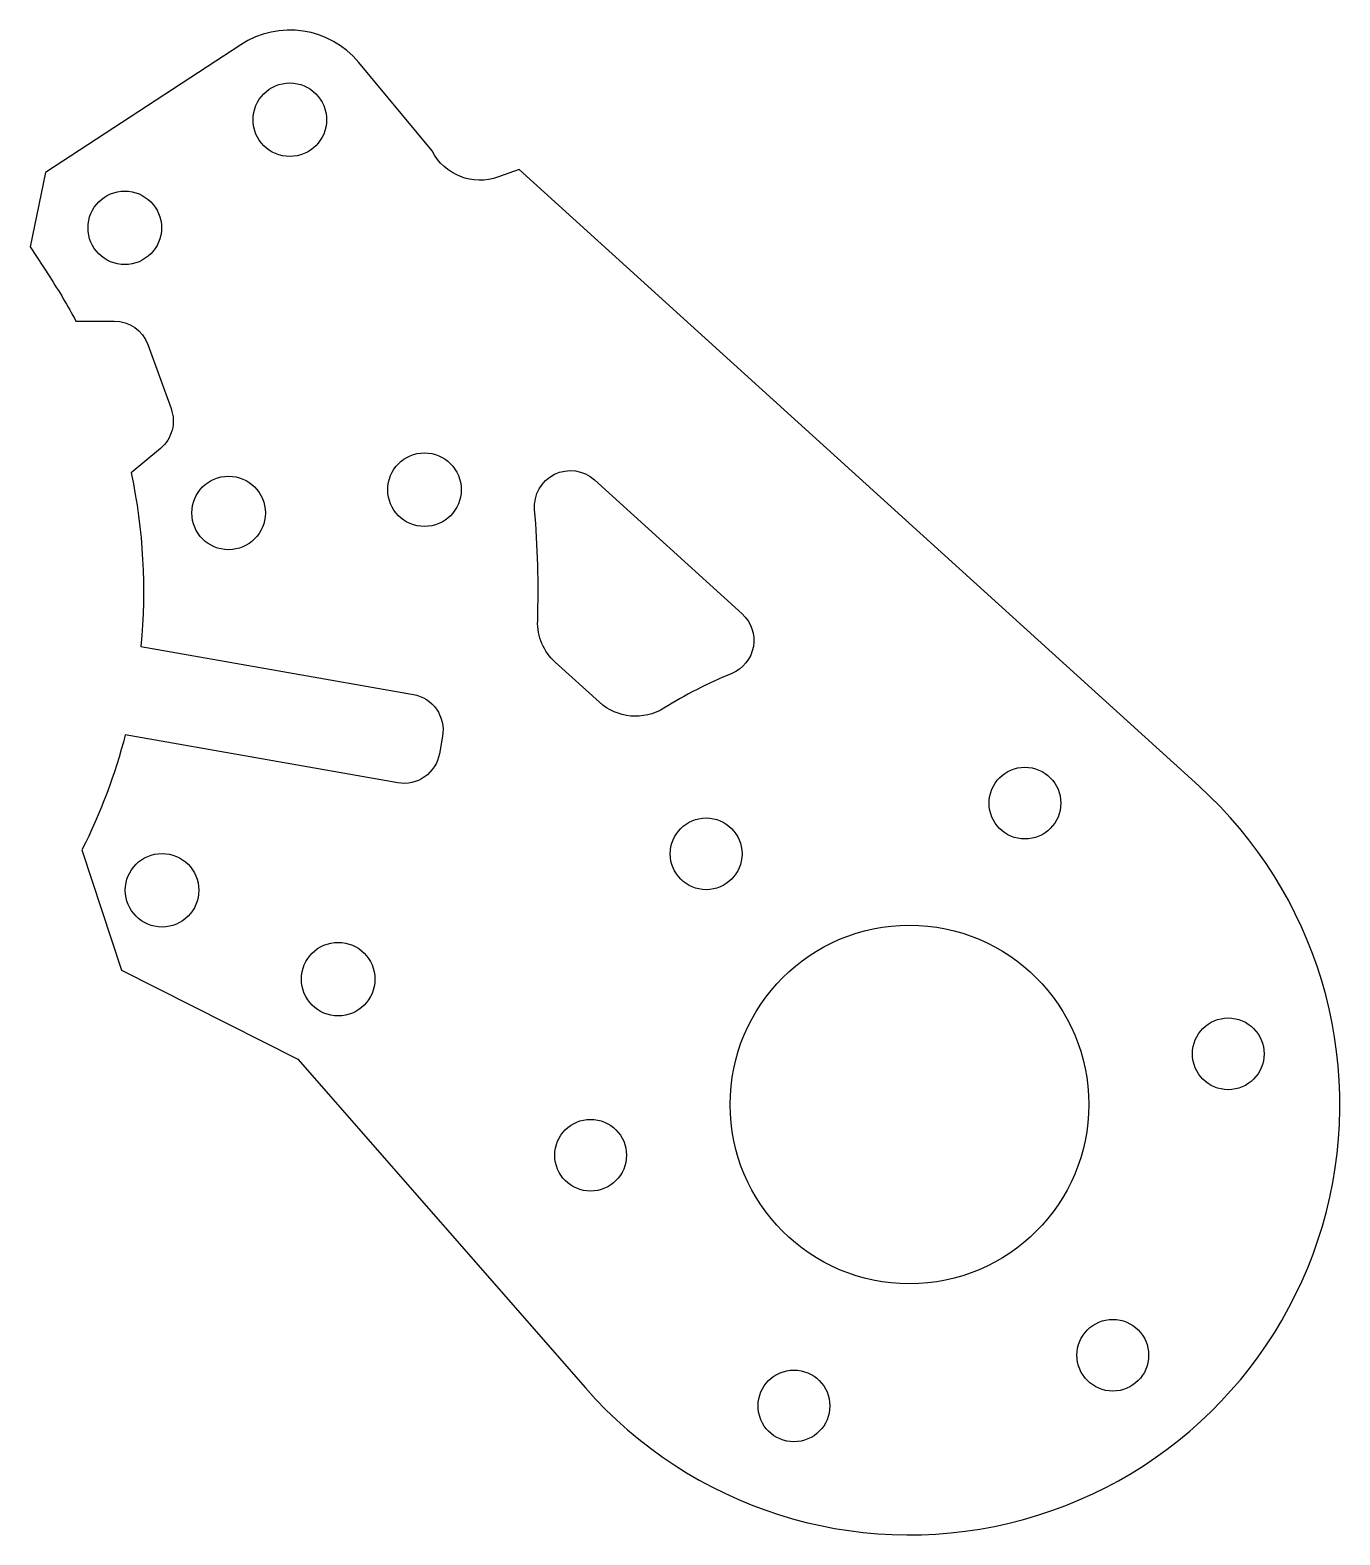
# Model space of a CAD drawing. Header units: millimetres. Extents: x -17.2 to 55.9, y -31 to 52.9.
import ezdxf

# ---------------------------------------------------------------- set-up
doc = ezdxf.new("R2010")
doc.units = ezdxf.units.MM

msp = doc.modelspace()

# ---------------------------------------------------------------- linework, layer by layer
for points in [[(-9.906, 29.597), (-11.539, 28.227, -0.07616), (-11, 18.55), (4.193, 15.871, -0.414214), (5.816, 13.554), (5.642, 12.569, -0.414214), (3.325, 10.947), (-11.868, 13.626, -0.053719), (-14.284, 7.209), (-12.073, 0.493), (-2.253, -4.464), (13.793, -22.799, 1.059275), (47.979, 10.782), (10.091, 45.154), (8.937, 44.734, -0.378596), (5.24, 46.188), (1.153, 51.116, 0.381605), (-5.435, 52.107), (-16.311, 44.985), (-17.177, 40.832), (-16.081, 39.159, -0.02235), (-14.623, 36.699), (-12.491, 36.699, -0.315299), (-10.612, 35.383), (-9.313, 31.813, -0.315299)], [(10.955, 26.191, -0.68127), (14.292, 27.841), (22.523, 20.374, -0.55076), (21.942, 17.043, 0.040879), (18.163, 15.111, -0.33453), (14.568, 15.439), (12.106, 17.672, -0.219537), (11.124, 19.985, 0.028763)]]:
    msp.add_lwpolyline(points, format="xyb", close=True)
for centre, radius in [((-2.696, 47.924), 2.05), ((-11.898, 41.898), 2.05), ((4.813, 27.295), 2.05), ((-6.11, 25.996), 2.05), ((38.293, 9.815), 2), ((20.517, 6.988), 2), ((-9.82, 4.956), 2.05), ((31.854, -6.993), 10), ((0, 0), 2.05), ((49.63, -4.166), 2), ((14.077, -9.821), 2), ((43.191, -20.974), 2), ((25.414, -23.802), 2)]:
    msp.add_circle(centre, radius)

doc.saveas('drawing.dxf')
